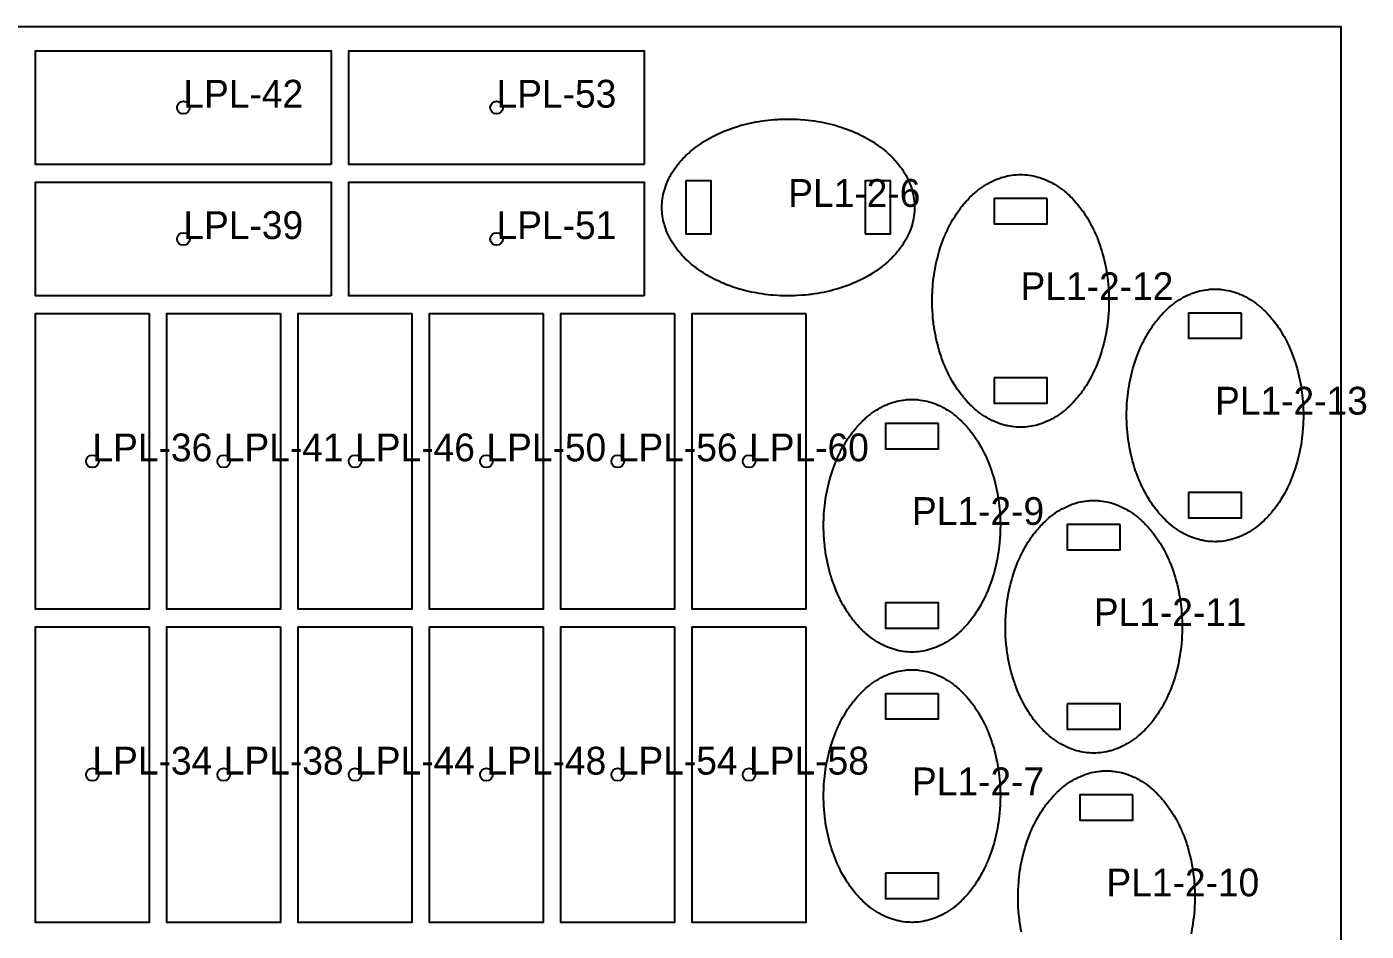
# Model space of a CAD drawing. Header units: millimetres. Extents: x 0 to 59980, y 0 to 1292.
# Drawn here: x 47979 to 49040, y 504 to 1220 of the extents above; entities that cross this region are included whole.
import ezdxf

# ---------------------------------------------------------------- set-up
doc = ezdxf.new("R2010")
doc.units = ezdxf.units.MM
for name, color, linetype in [('CUT_IN', 5, 'Continuous'), ('CUT_OUT', 1, 'Continuous'), ('DRILL', 3, 'Continuous'), ('LABEL', 7, 'Continuous'), ('SHEET', 8, 'Continuous')]:
    doc.layers.add(name, color=color, linetype=linetype)

msp = doc.modelspace()

# ---------------------------------------------------------------- linework, layer by layer
at = {"layer": 'CUT_IN'}
for points in [[(48501, 1098), (48501, 1056), (48521, 1056), (48521, 1098), (48501, 1098)], [(48643, 1056), (48663, 1056), (48663, 1098), (48643, 1098), (48643, 1056)], [(48787, 1084), (48745, 1084), (48745, 1064), (48787, 1064), (48787, 1084)], [(48941, 993.37), (48899, 993.37), (48899, 973.37), (48941, 973.37), (48941, 993.37)], [(48745, 942), (48745, 922), (48787, 922), (48787, 942), (48745, 942)], [(48701, 906), (48659, 906), (48659, 886), (48701, 886), (48701, 906)], [(48899, 851.37), (48899, 831.37), (48941, 831.37), (48941, 851.37), (48899, 851.37)], [(48845, 826), (48803, 826), (48803, 806), (48845, 806), (48845, 826)], [(48659, 764), (48659, 744), (48701, 744), (48701, 764), (48659, 764)], [(48701, 692), (48659, 692), (48659, 672), (48701, 672), (48701, 692)], [(48803, 684), (48803, 664), (48845, 664), (48845, 684), (48803, 684)], [(48855, 612), (48813, 612), (48813, 592), (48855, 592), (48855, 612)], [(48659, 550), (48659, 530), (48701, 530), (48701, 550), (48659, 550)]]:
    msp.add_lwpolyline(points, close=True, dxfattribs=at)
at = {"layer": 'CUT_OUT'}
for points in [[(48220, 1111), (47986, 1111), (47986, 1201), (48220, 1201), (48220, 1111)], [(48468, 1111), (48234, 1111), (48234, 1201), (48468, 1201), (48468, 1111)], [(48584.45, 1146.98), (48586.91, 1146.92), (48589.36, 1146.81), (48591.8, 1146.66), (48595.46, 1146.36), (48597.89, 1146.11), (48600.3, 1145.82), (48602.71, 1145.48), (48605.11, 1145.11), (48607.49, 1144.69), (48611.03, 1143.99), (48613.37, 1143.47), (48615.69, 1142.91), (48619.13, 1142), (48621.4, 1141.34), (48624.76, 1140.28), (48626.96, 1139.53), (48629.14, 1138.73), (48631.29, 1137.91), (48633.41, 1137.04), (48635.5, 1136.14), (48636.53, 1135.68), (48639.58, 1134.23), (48641.57, 1133.22), (48642.55, 1132.71), (48644.49, 1131.65), (48646.38, 1130.56), (48649.16, 1128.87), (48650.95, 1127.7), (48652.71, 1126.5), (48653.57, 1125.89), (48655.27, 1124.64), (48656.1, 1124.01), (48656.91, 1123.37), (48658.52, 1122.07), (48659.3, 1121.41), (48660.83, 1120.07), (48662.32, 1118.7), (48663.05, 1118.01), (48663.76, 1117.31), (48665.15, 1115.89), (48666.49, 1114.45), (48667.14, 1113.72), (48668.4, 1112.25), (48669.61, 1110.75), (48670.76, 1109.24), (48671.87, 1107.7), (48672.4, 1106.93), (48673.42, 1105.37), (48674.39, 1103.79), (48675.3, 1102.19), (48675.73, 1101.39), (48676.56, 1099.77), (48677.33, 1098.14), (48678.04, 1096.5), (48678.38, 1095.67), (48679, 1094.01), (48679.57, 1092.34), (48680.08, 1090.66), (48680.31, 1089.81), (48680.53, 1088.97), (48680.92, 1087.27), (48681.25, 1085.57), (48681.52, 1083.86), (48681.73, 1082.15), (48681.88, 1080.43), (48681.97, 1078.72), (48681.99, 1077.86), (48682, 1077), (48681.97, 1075.28), (48681.88, 1073.57), (48681.73, 1071.85), (48681.52, 1070.14), (48681.25, 1068.43), (48680.92, 1066.73), (48680.73, 1065.88), (48680.53, 1065.03), (48680.08, 1063.34), (48679.57, 1061.66), (48679, 1059.99), (48678.38, 1058.33), (48678.04, 1057.5), (48677.33, 1055.86), (48676.56, 1054.23), (48675.73, 1052.61), (48675.3, 1051.81), (48674.39, 1050.21), (48673.42, 1048.63), (48672.4, 1047.07), (48671.87, 1046.3), (48670.76, 1044.76), (48669.61, 1043.25), (48668.4, 1041.75), (48667.14, 1040.28), (48666.49, 1039.55), (48665.15, 1038.11), (48663.76, 1036.69), (48663.05, 1035.99), (48662.32, 1035.3), (48660.83, 1033.93), (48659.3, 1032.59), (48658.52, 1031.93), (48656.91, 1030.63), (48656.1, 1029.99), (48655.27, 1029.36), (48653.57, 1028.11), (48651.84, 1026.9), (48650.06, 1025.71), (48649.16, 1025.13), (48646.38, 1023.44), (48644.49, 1022.35), (48642.55, 1021.29), (48640.58, 1020.27), (48639.58, 1019.77), (48637.56, 1018.8), (48635.5, 1017.86), (48633.41, 1016.96), (48631.29, 1016.09), (48629.14, 1015.27), (48626.96, 1014.47), (48625.86, 1014.09), (48623.64, 1013.36), (48621.4, 1012.66), (48620.27, 1012.33), (48617.99, 1011.69), (48615.69, 1011.09), (48613.37, 1010.53), (48611.03, 1010.01), (48609.85, 1009.77), (48607.49, 1009.31), (48605.11, 1008.89), (48602.71, 1008.52), (48600.3, 1008.18), (48599.1, 1008.03), (48597.89, 1007.89), (48595.46, 1007.64), (48593.02, 1007.43), (48589.36, 1007.19), (48586.91, 1007.08), (48584.45, 1007.02), (48582, 1007), (48579.55, 1007.02), (48577.09, 1007.08), (48575.87, 1007.13), (48573.42, 1007.26), (48569.76, 1007.53), (48568.54, 1007.64), (48566.11, 1007.89), (48563.7, 1008.18), (48561.29, 1008.52), (48558.89, 1008.89), (48556.51, 1009.31), (48552.97, 1010.01), (48550.63, 1010.53), (48548.31, 1011.09), (48544.87, 1012), (48542.6, 1012.66), (48539.24, 1013.72), (48537.04, 1014.47), (48534.86, 1015.27), (48532.71, 1016.09), (48530.59, 1016.96), (48529.54, 1017.41), (48527.47, 1018.32), (48526.44, 1018.8), (48524.42, 1019.77), (48523.42, 1020.27), (48521.45, 1021.29), (48519.51, 1022.35), (48517.62, 1023.44), (48515.76, 1024.56), (48514.84, 1025.13), (48513.05, 1026.3), (48511.29, 1027.5), (48510.43, 1028.11), (48508.73, 1029.36), (48507.9, 1029.99), (48507.09, 1030.63), (48505.48, 1031.93), (48504.7, 1032.59), (48503.17, 1033.93), (48502.42, 1034.61), (48500.95, 1035.99), (48500.24, 1036.69), (48498.85, 1038.11), (48497.51, 1039.55), (48496.86, 1040.28), (48495.6, 1041.75), (48494.39, 1043.25), (48493.24, 1044.76), (48492.13, 1046.3), (48491.08, 1047.85), (48490.58, 1048.63), (48489.61, 1050.21), (48488.7, 1051.81), (48488.27, 1052.61), (48487.44, 1054.23), (48486.67, 1055.86), (48485.96, 1057.5), (48485.62, 1058.33), (48485, 1059.99), (48484.43, 1061.66), (48483.92, 1063.34), (48483.69, 1064.19), (48483.47, 1065.03), (48483.08, 1066.73), (48482.75, 1068.43), (48482.48, 1070.14), (48482.27, 1071.85), (48482.19, 1072.71), (48482.12, 1073.57), (48482.03, 1075.28), (48482, 1077), (48482.03, 1078.72), (48482.12, 1080.43), (48482.19, 1081.29), (48482.27, 1082.15), (48482.48, 1083.86), (48482.75, 1085.57), (48483.08, 1087.27), (48483.47, 1088.97), (48483.69, 1089.81), (48483.92, 1090.66), (48484.43, 1092.34), (48485, 1094.01), (48485.62, 1095.67), (48485.96, 1096.5), (48486.67, 1098.14), (48487.44, 1099.77), (48488.27, 1101.39), (48488.7, 1102.19), (48489.61, 1103.79), (48490.58, 1105.37), (48491.08, 1106.15), (48492.13, 1107.7), (48493.24, 1109.24), (48494.39, 1110.75), (48494.99, 1111.5), (48495.6, 1112.25), (48496.23, 1112.99), (48497.51, 1114.45), (48498.85, 1115.89), (48499.54, 1116.6), (48500.95, 1118.01), (48502.42, 1119.39), (48503.17, 1120.07), (48504.7, 1121.41), (48505.48, 1122.07), (48506.28, 1122.72), (48507.9, 1124.01), (48508.73, 1124.64), (48510.43, 1125.89), (48511.29, 1126.5), (48513.05, 1127.7), (48514.84, 1128.87), (48515.76, 1129.44), (48517.62, 1130.56), (48519.51, 1131.65), (48521.45, 1132.71), (48522.43, 1133.22), (48524.42, 1134.23), (48526.44, 1135.2), (48527.47, 1135.68), (48529.54, 1136.59), (48530.59, 1137.04), (48532.71, 1137.91), (48534.86, 1138.73), (48537.04, 1139.53), (48539.24, 1140.28), (48540.36, 1140.64), (48542.6, 1141.34), (48544.87, 1142), (48548.31, 1142.91), (48550.63, 1143.47), (48552.97, 1143.99), (48556.51, 1144.69), (48558.89, 1145.11), (48560.09, 1145.3), (48563.7, 1145.82), (48566.11, 1146.11), (48568.54, 1146.36), (48570.98, 1146.57), (48573.42, 1146.74), (48574.64, 1146.81), (48577.09, 1146.92), (48579.55, 1146.98), (48580.77, 1146.99), (48582, 1147), (48584.45, 1146.98)], [(48220, 1007), (47986, 1007), (47986, 1097), (48220, 1097), (48220, 1007)], [(48468, 1007), (48234, 1007), (48234, 1097), (48468, 1097), (48468, 1007)], [(48835.98, 1000.55), (48835.92, 998.09), (48835.81, 995.64), (48835.66, 993.2), (48835.36, 989.54), (48835.11, 987.11), (48834.82, 984.7), (48834.48, 982.29), (48834.11, 979.89), (48833.69, 977.51), (48832.99, 973.97), (48832.47, 971.63), (48831.91, 969.31), (48831, 965.87), (48830.34, 963.6), (48829.28, 960.24), (48828.53, 958.04), (48827.73, 955.86), (48826.91, 953.71), (48826.04, 951.59), (48825.14, 949.5), (48824.68, 948.47), (48823.23, 945.42), (48822.22, 943.43), (48821.71, 942.45), (48820.65, 940.51), (48819.56, 938.62), (48817.87, 935.84), (48816.7, 934.05), (48815.5, 932.29), (48814.89, 931.43), (48813.64, 929.73), (48813.01, 928.9), (48812.37, 928.09), (48811.07, 926.48), (48810.41, 925.7), (48809.07, 924.17), (48807.7, 922.68), (48807.01, 921.95), (48806.31, 921.24), (48804.89, 919.85), (48803.45, 918.51), (48802.72, 917.86), (48801.25, 916.6), (48799.75, 915.39), (48798.24, 914.24), (48796.7, 913.13), (48795.93, 912.6), (48794.37, 911.58), (48792.79, 910.61), (48791.19, 909.7), (48790.39, 909.27), (48788.77, 908.44), (48787.14, 907.67), (48785.5, 906.96), (48784.67, 906.62), (48783.01, 906), (48781.34, 905.43), (48779.66, 904.92), (48778.81, 904.69), (48777.97, 904.47), (48776.27, 904.08), (48774.57, 903.75), (48772.86, 903.48), (48771.15, 903.27), (48769.43, 903.12), (48767.72, 903.03), (48766.86, 903.01), (48766, 903), (48764.28, 903.03), (48762.57, 903.12), (48760.85, 903.27), (48759.14, 903.48), (48757.43, 903.75), (48755.73, 904.08), (48754.88, 904.27), (48754.03, 904.47), (48752.34, 904.92), (48750.66, 905.43), (48748.99, 906), (48747.33, 906.62), (48746.5, 906.96), (48744.86, 907.67), (48743.23, 908.44), (48741.61, 909.27), (48740.81, 909.7), (48739.21, 910.61), (48737.63, 911.58), (48736.07, 912.6), (48735.3, 913.13), (48733.76, 914.24), (48732.25, 915.39), (48730.75, 916.6), (48729.28, 917.86), (48728.55, 918.51), (48727.11, 919.85), (48725.69, 921.24), (48724.99, 921.95), (48724.3, 922.68), (48722.93, 924.17), (48721.59, 925.7), (48720.93, 926.48), (48719.63, 928.09), (48718.99, 928.9), (48718.36, 929.73), (48717.11, 931.43), (48715.9, 933.16), (48714.71, 934.94), (48714.13, 935.84), (48712.44, 938.62), (48711.35, 940.51), (48710.29, 942.45), (48709.27, 944.42), (48708.77, 945.42), (48707.8, 947.44), (48706.86, 949.5), (48705.96, 951.59), (48705.09, 953.71), (48704.27, 955.86), (48703.47, 958.04), (48703.09, 959.14), (48702.36, 961.36), (48701.66, 963.6), (48701.33, 964.73), (48700.69, 967.01), (48700.09, 969.31), (48699.53, 971.63), (48699.01, 973.97), (48698.77, 975.15), (48698.31, 977.51), (48697.89, 979.89), (48697.52, 982.29), (48697.18, 984.7), (48697.03, 985.9), (48696.89, 987.11), (48696.64, 989.54), (48696.43, 991.98), (48696.19, 995.64), (48696.08, 998.09), (48696.02, 1000.55), (48696, 1003), (48696.02, 1005.45), (48696.08, 1007.91), (48696.13, 1009.13), (48696.26, 1011.58), (48696.53, 1015.24), (48696.64, 1016.46), (48696.89, 1018.89), (48697.18, 1021.3), (48697.52, 1023.71), (48697.89, 1026.11), (48698.31, 1028.49), (48699.01, 1032.03), (48699.53, 1034.37), (48700.09, 1036.69), (48701, 1040.13), (48701.66, 1042.4), (48702.72, 1045.76), (48703.47, 1047.96), (48704.27, 1050.14), (48705.09, 1052.29), (48705.96, 1054.41), (48706.41, 1055.46), (48707.32, 1057.53), (48707.8, 1058.56), (48708.77, 1060.58), (48709.27, 1061.58), (48710.29, 1063.55), (48711.35, 1065.49), (48712.44, 1067.38), (48713.56, 1069.24), (48714.13, 1070.16), (48715.3, 1071.95), (48716.5, 1073.71), (48717.11, 1074.57), (48718.36, 1076.27), (48718.99, 1077.1), (48719.63, 1077.91), (48720.93, 1079.52), (48721.59, 1080.3), (48722.93, 1081.83), (48723.61, 1082.58), (48724.99, 1084.05), (48725.69, 1084.76), (48727.11, 1086.15), (48728.55, 1087.49), (48729.28, 1088.14), (48730.75, 1089.4), (48732.25, 1090.61), (48733.76, 1091.76), (48735.3, 1092.87), (48736.85, 1093.92), (48737.63, 1094.42), (48739.21, 1095.39), (48740.81, 1096.3), (48741.61, 1096.73), (48743.23, 1097.56), (48744.86, 1098.33), (48746.5, 1099.04), (48747.33, 1099.38), (48748.99, 1100), (48750.66, 1100.57), (48752.34, 1101.08), (48753.19, 1101.31), (48754.03, 1101.53), (48755.73, 1101.92), (48757.43, 1102.25), (48759.14, 1102.52), (48760.85, 1102.73), (48761.71, 1102.81), (48762.57, 1102.88), (48764.28, 1102.97), (48766, 1103), (48767.72, 1102.97), (48769.43, 1102.88), (48770.29, 1102.81), (48771.15, 1102.73), (48772.86, 1102.52), (48774.57, 1102.25), (48776.27, 1101.92), (48777.97, 1101.53), (48778.81, 1101.31), (48779.66, 1101.08), (48781.34, 1100.57), (48783.01, 1100), (48784.67, 1099.38), (48785.5, 1099.04), (48787.14, 1098.33), (48788.77, 1097.56), (48790.39, 1096.73), (48791.19, 1096.3), (48792.79, 1095.39), (48794.37, 1094.42), (48795.15, 1093.92), (48796.7, 1092.87), (48798.24, 1091.76), (48799.75, 1090.61), (48800.5, 1090.01), (48801.25, 1089.4), (48801.99, 1088.77), (48803.45, 1087.49), (48804.89, 1086.15), (48805.6, 1085.46), (48807.01, 1084.05), (48808.39, 1082.58), (48809.07, 1081.83), (48810.41, 1080.3), (48811.07, 1079.52), (48811.72, 1078.72), (48813.01, 1077.1), (48813.64, 1076.27), (48814.89, 1074.57), (48815.5, 1073.71), (48816.7, 1071.95), (48817.87, 1070.16), (48818.44, 1069.24), (48819.56, 1067.38), (48820.65, 1065.49), (48821.71, 1063.55), (48822.22, 1062.57), (48823.23, 1060.58), (48824.2, 1058.56), (48824.68, 1057.53), (48825.59, 1055.46), (48826.04, 1054.41), (48826.91, 1052.29), (48827.73, 1050.14), (48828.53, 1047.96), (48829.28, 1045.76), (48829.64, 1044.64), (48830.34, 1042.4), (48831, 1040.13), (48831.91, 1036.69), (48832.47, 1034.37), (48832.99, 1032.03), (48833.69, 1028.49), (48834.11, 1026.11), (48834.3, 1024.91), (48834.82, 1021.3), (48835.11, 1018.89), (48835.36, 1016.46), (48835.57, 1014.02), (48835.74, 1011.58), (48835.81, 1010.36), (48835.92, 1007.91), (48835.98, 1005.45), (48835.99, 1004.23), (48836, 1003), (48835.98, 1000.55)], [(48989.98, 909.92), (48989.92, 907.46), (48989.81, 905.01), (48989.66, 902.57), (48989.36, 898.91), (48989.11, 896.48), (48988.82, 894.07), (48988.48, 891.66), (48988.11, 889.26), (48987.69, 886.88), (48986.99, 883.34), (48986.47, 881), (48985.91, 878.68), (48985, 875.24), (48984.34, 872.97), (48983.28, 869.61), (48982.53, 867.41), (48981.73, 865.23), (48980.91, 863.08), (48980.04, 860.96), (48979.14, 858.87), (48978.68, 857.84), (48977.23, 854.79), (48976.22, 852.8), (48975.71, 851.82), (48974.65, 849.88), (48973.56, 847.99), (48971.87, 845.21), (48970.7, 843.42), (48969.5, 841.66), (48968.89, 840.8), (48967.64, 839.1), (48967.01, 838.27), (48966.37, 837.46), (48965.07, 835.85), (48964.41, 835.07), (48963.07, 833.54), (48961.7, 832.05), (48961.01, 831.32), (48960.31, 830.61), (48958.89, 829.22), (48957.45, 827.88), (48956.72, 827.23), (48955.25, 825.97), (48953.75, 824.76), (48952.24, 823.61), (48950.7, 822.5), (48949.93, 821.97), (48948.37, 820.95), (48946.79, 819.98), (48945.19, 819.07), (48944.39, 818.64), (48942.77, 817.81), (48941.14, 817.04), (48939.5, 816.33), (48938.67, 815.99), (48937.01, 815.37), (48935.34, 814.8), (48933.66, 814.29), (48932.81, 814.06), (48931.97, 813.84), (48930.27, 813.45), (48928.57, 813.12), (48926.86, 812.85), (48925.15, 812.64), (48923.43, 812.49), (48921.72, 812.4), (48920.86, 812.38), (48920, 812.37), (48918.28, 812.4), (48916.57, 812.49), (48914.85, 812.64), (48913.14, 812.85), (48911.43, 813.12), (48909.73, 813.45), (48908.88, 813.64), (48908.03, 813.84), (48906.34, 814.29), (48904.66, 814.8), (48902.99, 815.37), (48901.33, 815.99), (48900.5, 816.33), (48898.86, 817.04), (48897.23, 817.81), (48895.61, 818.64), (48894.81, 819.07), (48893.21, 819.98), (48891.63, 820.95), (48890.07, 821.97), (48889.3, 822.5), (48887.76, 823.61), (48886.25, 824.76), (48884.75, 825.97), (48883.28, 827.23), (48882.55, 827.88), (48881.11, 829.22), (48879.69, 830.61), (48878.99, 831.32), (48878.3, 832.05), (48876.93, 833.54), (48875.59, 835.07), (48874.93, 835.85), (48873.63, 837.46), (48872.99, 838.27), (48872.36, 839.1), (48871.11, 840.8), (48869.9, 842.53), (48868.71, 844.31), (48868.13, 845.21), (48866.44, 847.99), (48865.35, 849.88), (48864.29, 851.82), (48863.27, 853.79), (48862.77, 854.79), (48861.8, 856.81), (48860.86, 858.87), (48859.96, 860.96), (48859.09, 863.08), (48858.27, 865.23), (48857.47, 867.41), (48857.09, 868.51), (48856.36, 870.73), (48855.66, 872.97), (48855.33, 874.1), (48854.69, 876.38), (48854.09, 878.68), (48853.53, 881), (48853.01, 883.34), (48852.77, 884.52), (48852.31, 886.88), (48851.89, 889.26), (48851.52, 891.66), (48851.18, 894.07), (48851.03, 895.27), (48850.89, 896.48), (48850.64, 898.91), (48850.43, 901.35), (48850.19, 905.01), (48850.08, 907.46), (48850.02, 909.92), (48850, 912.37), (48850.02, 914.82), (48850.08, 917.28), (48850.13, 918.5), (48850.26, 920.95), (48850.53, 924.61), (48850.64, 925.83), (48850.89, 928.26), (48851.18, 930.67), (48851.52, 933.08), (48851.89, 935.48), (48852.31, 937.86), (48853.01, 941.4), (48853.53, 943.74), (48854.09, 946.06), (48855, 949.5), (48855.66, 951.77), (48856.72, 955.13), (48857.47, 957.33), (48858.27, 959.51), (48859.09, 961.66), (48859.96, 963.78), (48860.41, 964.83), (48861.32, 966.9), (48861.8, 967.93), (48862.77, 969.95), (48863.27, 970.95), (48864.29, 972.92), (48865.35, 974.86), (48866.44, 976.75), (48867.56, 978.61), (48868.13, 979.53), (48869.3, 981.32), (48870.5, 983.08), (48871.11, 983.94), (48872.36, 985.64), (48872.99, 986.47), (48873.63, 987.28), (48874.93, 988.89), (48875.59, 989.67), (48876.93, 991.2), (48877.61, 991.95), (48878.99, 993.42), (48879.69, 994.13), (48881.11, 995.52), (48882.55, 996.86), (48883.28, 997.51), (48884.75, 998.77), (48886.25, 999.98), (48887.76, 1001.13), (48889.3, 1002.24), (48890.85, 1003.29), (48891.63, 1003.79), (48893.21, 1004.76), (48894.81, 1005.67), (48895.61, 1006.1), (48897.23, 1006.93), (48898.86, 1007.7), (48900.5, 1008.41), (48901.33, 1008.75), (48902.99, 1009.37), (48904.66, 1009.94), (48906.34, 1010.45), (48907.19, 1010.68), (48908.03, 1010.9), (48909.73, 1011.29), (48911.43, 1011.62), (48913.14, 1011.89), (48914.85, 1012.1), (48915.71, 1012.18), (48916.57, 1012.25), (48918.28, 1012.34), (48920, 1012.37), (48921.72, 1012.34), (48923.43, 1012.25), (48924.29, 1012.18), (48925.15, 1012.1), (48926.86, 1011.89), (48928.57, 1011.62), (48930.27, 1011.29), (48931.97, 1010.9), (48932.81, 1010.68), (48933.66, 1010.45), (48935.34, 1009.94), (48937.01, 1009.37), (48938.67, 1008.75), (48939.5, 1008.41), (48941.14, 1007.7), (48942.77, 1006.93), (48944.39, 1006.1), (48945.19, 1005.67), (48946.79, 1004.76), (48948.37, 1003.79), (48949.15, 1003.29), (48950.7, 1002.24), (48952.24, 1001.13), (48953.75, 999.98), (48954.5, 999.38), (48955.25, 998.77), (48955.99, 998.14), (48957.45, 996.86), (48958.89, 995.52), (48959.6, 994.83), (48961.01, 993.42), (48962.39, 991.95), (48963.07, 991.2), (48964.41, 989.67), (48965.07, 988.89), (48965.72, 988.09), (48967.01, 986.47), (48967.64, 985.64), (48968.89, 983.94), (48969.5, 983.08), (48970.7, 981.32), (48971.87, 979.53), (48972.44, 978.61), (48973.56, 976.75), (48974.65, 974.86), (48975.71, 972.92), (48976.22, 971.94), (48977.23, 969.95), (48978.2, 967.93), (48978.68, 966.9), (48979.59, 964.83), (48980.04, 963.78), (48980.91, 961.66), (48981.73, 959.51), (48982.53, 957.33), (48983.28, 955.13), (48983.64, 954.01), (48984.34, 951.77), (48985, 949.5), (48985.91, 946.06), (48986.47, 943.74), (48986.99, 941.4), (48987.69, 937.86), (48988.11, 935.48), (48988.3, 934.28), (48988.82, 930.67), (48989.11, 928.26), (48989.36, 925.83), (48989.57, 923.39), (48989.74, 920.95), (48989.81, 919.73), (48989.92, 917.28), (48989.98, 914.82), (48989.99, 913.6), (48990, 912.37), (48989.98, 909.92)], [(48076, 993), (48076, 759), (47986, 759), (47986, 993), (48076, 993)], [(48180, 993), (48180, 759), (48090, 759), (48090, 993), (48180, 993)], [(48284, 993), (48284, 759), (48194, 759), (48194, 993), (48284, 993)], [(48388, 993), (48388, 759), (48298, 759), (48298, 993), (48388, 993)], [(48492, 993), (48492, 759), (48402, 759), (48402, 993), (48492, 993)], [(48596, 993), (48596, 759), (48506, 759), (48506, 993), (48596, 993)], [(48749.98, 822.55), (48749.92, 820.09), (48749.81, 817.64), (48749.66, 815.2), (48749.36, 811.54), (48749.11, 809.11), (48748.82, 806.7), (48748.48, 804.29), (48748.11, 801.89), (48747.69, 799.51), (48746.99, 795.97), (48746.47, 793.63), (48745.91, 791.31), (48745, 787.87), (48744.34, 785.6), (48743.28, 782.24), (48742.53, 780.04), (48741.73, 777.86), (48740.91, 775.71), (48740.04, 773.59), (48739.14, 771.5), (48738.68, 770.47), (48737.23, 767.42), (48736.22, 765.43), (48735.71, 764.45), (48734.65, 762.51), (48733.56, 760.62), (48731.87, 757.84), (48730.7, 756.05), (48729.5, 754.29), (48728.89, 753.43), (48727.64, 751.73), (48727.01, 750.9), (48726.37, 750.09), (48725.07, 748.48), (48724.41, 747.7), (48723.07, 746.17), (48721.7, 744.68), (48721.01, 743.95), (48720.31, 743.24), (48718.89, 741.85), (48717.45, 740.51), (48716.72, 739.86), (48715.25, 738.6), (48713.75, 737.39), (48712.24, 736.24), (48710.7, 735.13), (48709.93, 734.6), (48708.37, 733.58), (48706.79, 732.61), (48705.19, 731.7), (48704.39, 731.27), (48702.77, 730.44), (48701.14, 729.67), (48699.5, 728.96), (48698.67, 728.62), (48697.01, 728), (48695.34, 727.43), (48693.66, 726.92), (48692.81, 726.69), (48691.97, 726.47), (48690.27, 726.08), (48688.57, 725.75), (48686.86, 725.48), (48685.15, 725.27), (48683.43, 725.12), (48681.72, 725.03), (48680.86, 725.01), (48680, 725), (48678.28, 725.03), (48676.57, 725.12), (48674.85, 725.27), (48673.14, 725.48), (48671.43, 725.75), (48669.73, 726.08), (48668.88, 726.27), (48668.03, 726.47), (48666.34, 726.92), (48664.66, 727.43), (48662.99, 728), (48661.33, 728.62), (48660.5, 728.96), (48658.86, 729.67), (48657.23, 730.44), (48655.61, 731.27), (48654.81, 731.7), (48653.21, 732.61), (48651.63, 733.58), (48650.07, 734.6), (48649.3, 735.13), (48647.76, 736.24), (48646.25, 737.39), (48644.75, 738.6), (48643.28, 739.86), (48642.55, 740.51), (48641.11, 741.85), (48639.69, 743.24), (48638.99, 743.95), (48638.3, 744.68), (48636.93, 746.17), (48635.59, 747.7), (48634.93, 748.48), (48633.63, 750.09), (48632.99, 750.9), (48632.36, 751.73), (48631.11, 753.43), (48629.9, 755.16), (48628.71, 756.94), (48628.13, 757.84), (48626.44, 760.62), (48625.35, 762.51), (48624.29, 764.45), (48623.27, 766.42), (48622.77, 767.42), (48621.8, 769.44), (48620.86, 771.5), (48619.96, 773.59), (48619.09, 775.71), (48618.27, 777.86), (48617.47, 780.04), (48617.09, 781.14), (48616.36, 783.36), (48615.66, 785.6), (48615.33, 786.73), (48614.69, 789.01), (48614.09, 791.31), (48613.53, 793.63), (48613.01, 795.97), (48612.77, 797.15), (48612.31, 799.51), (48611.89, 801.89), (48611.52, 804.29), (48611.18, 806.7), (48611.03, 807.9), (48610.89, 809.11), (48610.64, 811.54), (48610.43, 813.98), (48610.19, 817.64), (48610.08, 820.09), (48610.02, 822.55), (48610, 825), (48610.02, 827.45), (48610.08, 829.91), (48610.13, 831.13), (48610.26, 833.58), (48610.53, 837.24), (48610.64, 838.46), (48610.89, 840.89), (48611.18, 843.3), (48611.52, 845.71), (48611.89, 848.11), (48612.31, 850.49), (48613.01, 854.03), (48613.53, 856.37), (48614.09, 858.69), (48615, 862.13), (48615.66, 864.4), (48616.72, 867.76), (48617.47, 869.96), (48618.27, 872.14), (48619.09, 874.29), (48619.96, 876.41), (48620.41, 877.46), (48621.32, 879.53), (48621.8, 880.56), (48622.77, 882.58), (48623.27, 883.58), (48624.29, 885.55), (48625.35, 887.49), (48626.44, 889.38), (48627.56, 891.24), (48628.13, 892.16), (48629.3, 893.95), (48630.5, 895.71), (48631.11, 896.57), (48632.36, 898.27), (48632.99, 899.1), (48633.63, 899.91), (48634.93, 901.52), (48635.59, 902.3), (48636.93, 903.83), (48637.61, 904.58), (48638.99, 906.05), (48639.69, 906.76), (48641.11, 908.15), (48642.55, 909.49), (48643.28, 910.14), (48644.75, 911.4), (48646.25, 912.61), (48647.76, 913.76), (48649.3, 914.87), (48650.85, 915.92), (48651.63, 916.42), (48653.21, 917.39), (48654.81, 918.3), (48655.61, 918.73), (48657.23, 919.56), (48658.86, 920.33), (48660.5, 921.04), (48661.33, 921.38), (48662.99, 922), (48664.66, 922.57), (48666.34, 923.08), (48667.19, 923.31), (48668.03, 923.53), (48669.73, 923.92), (48671.43, 924.25), (48673.14, 924.52), (48674.85, 924.73), (48675.71, 924.81), (48676.57, 924.88), (48678.28, 924.97), (48680, 925), (48681.72, 924.97), (48683.43, 924.88), (48684.29, 924.81), (48685.15, 924.73), (48686.86, 924.52), (48688.57, 924.25), (48690.27, 923.92), (48691.97, 923.53), (48692.81, 923.31), (48693.66, 923.08), (48695.34, 922.57), (48697.01, 922), (48698.67, 921.38), (48699.5, 921.04), (48701.14, 920.33), (48702.77, 919.56), (48704.39, 918.73), (48705.19, 918.3), (48706.79, 917.39), (48708.37, 916.42), (48709.15, 915.92), (48710.7, 914.87), (48712.24, 913.76), (48713.75, 912.61), (48714.5, 912.01), (48715.25, 911.4), (48715.99, 910.77), (48717.45, 909.49), (48718.89, 908.15), (48719.6, 907.46), (48721.01, 906.05), (48722.39, 904.58), (48723.07, 903.83), (48724.41, 902.3), (48725.07, 901.52), (48725.72, 900.72), (48727.01, 899.1), (48727.64, 898.27), (48728.89, 896.57), (48729.5, 895.71), (48730.7, 893.95), (48731.87, 892.16), (48732.44, 891.24), (48733.56, 889.38), (48734.65, 887.49), (48735.71, 885.55), (48736.22, 884.57), (48737.23, 882.58), (48738.2, 880.56), (48738.68, 879.53), (48739.59, 877.46), (48740.04, 876.41), (48740.91, 874.29), (48741.73, 872.14), (48742.53, 869.96), (48743.28, 867.76), (48743.64, 866.64), (48744.34, 864.4), (48745, 862.13), (48745.91, 858.69), (48746.47, 856.37), (48746.99, 854.03), (48747.69, 850.49), (48748.11, 848.11), (48748.3, 846.91), (48748.82, 843.3), (48749.11, 840.89), (48749.36, 838.46), (48749.57, 836.02), (48749.74, 833.58), (48749.81, 832.36), (48749.92, 829.91), (48749.98, 827.45), (48749.99, 826.23), (48750, 825), (48749.98, 822.55)], [(48893.98, 742.55), (48893.92, 740.09), (48893.81, 737.64), (48893.66, 735.2), (48893.36, 731.54), (48893.11, 729.11), (48892.82, 726.7), (48892.48, 724.29), (48892.11, 721.89), (48891.69, 719.51), (48890.99, 715.97), (48890.47, 713.63), (48889.91, 711.31), (48889, 707.87), (48888.34, 705.6), (48887.28, 702.24), (48886.53, 700.04), (48885.73, 697.86), (48884.91, 695.71), (48884.04, 693.59), (48883.14, 691.5), (48882.68, 690.47), (48881.23, 687.42), (48880.22, 685.43), (48879.71, 684.45), (48878.65, 682.51), (48877.56, 680.62), (48875.87, 677.84), (48874.7, 676.05), (48873.5, 674.29), (48872.89, 673.43), (48871.64, 671.73), (48871.01, 670.9), (48870.37, 670.09), (48869.07, 668.48), (48868.41, 667.7), (48867.07, 666.17), (48865.7, 664.68), (48865.01, 663.95), (48864.31, 663.24), (48862.89, 661.85), (48861.45, 660.51), (48860.72, 659.86), (48859.25, 658.6), (48857.75, 657.39), (48856.24, 656.24), (48854.7, 655.13), (48853.93, 654.6), (48852.37, 653.58), (48850.79, 652.61), (48849.19, 651.7), (48848.39, 651.27), (48846.77, 650.44), (48845.14, 649.67), (48843.5, 648.96), (48842.67, 648.62), (48841.01, 648), (48839.34, 647.43), (48837.66, 646.92), (48836.81, 646.69), (48835.97, 646.47), (48834.27, 646.08), (48832.57, 645.75), (48830.86, 645.48), (48829.15, 645.27), (48827.43, 645.12), (48825.72, 645.03), (48824.86, 645.01), (48824, 645), (48822.28, 645.03), (48820.57, 645.12), (48818.85, 645.27), (48817.14, 645.48), (48815.43, 645.75), (48813.73, 646.08), (48812.88, 646.27), (48812.03, 646.47), (48810.34, 646.92), (48808.66, 647.43), (48806.99, 648), (48805.33, 648.62), (48804.5, 648.96), (48802.86, 649.67), (48801.23, 650.44), (48799.61, 651.27), (48798.81, 651.7), (48797.21, 652.61), (48795.63, 653.58), (48794.07, 654.6), (48793.3, 655.13), (48791.76, 656.24), (48790.25, 657.39), (48788.75, 658.6), (48787.28, 659.86), (48786.55, 660.51), (48785.11, 661.85), (48783.69, 663.24), (48782.99, 663.95), (48782.3, 664.68), (48780.93, 666.17), (48779.59, 667.7), (48778.93, 668.48), (48777.63, 670.09), (48776.99, 670.9), (48776.36, 671.73), (48775.11, 673.43), (48773.9, 675.16), (48772.71, 676.94), (48772.13, 677.84), (48770.44, 680.62), (48769.35, 682.51), (48768.29, 684.45), (48767.27, 686.42), (48766.77, 687.42), (48765.8, 689.44), (48764.86, 691.5), (48763.96, 693.59), (48763.09, 695.71), (48762.27, 697.86), (48761.47, 700.04), (48761.09, 701.14), (48760.36, 703.36), (48759.66, 705.6), (48759.33, 706.73), (48758.69, 709.01), (48758.09, 711.31), (48757.53, 713.63), (48757.01, 715.97), (48756.77, 717.15), (48756.31, 719.51), (48755.89, 721.89), (48755.52, 724.29), (48755.18, 726.7), (48755.03, 727.9), (48754.89, 729.11), (48754.64, 731.54), (48754.43, 733.98), (48754.19, 737.64), (48754.08, 740.09), (48754.02, 742.55), (48754, 745), (48754.02, 747.45), (48754.08, 749.91), (48754.13, 751.13), (48754.26, 753.58), (48754.53, 757.24), (48754.64, 758.46), (48754.89, 760.89), (48755.18, 763.3), (48755.52, 765.71), (48755.89, 768.11), (48756.31, 770.49), (48757.01, 774.03), (48757.53, 776.37), (48758.09, 778.69), (48759, 782.13), (48759.66, 784.4), (48760.72, 787.76), (48761.47, 789.96), (48762.27, 792.14), (48763.09, 794.29), (48763.96, 796.41), (48764.41, 797.46), (48765.32, 799.53), (48765.8, 800.56), (48766.77, 802.58), (48767.27, 803.58), (48768.29, 805.55), (48769.35, 807.49), (48770.44, 809.38), (48771.56, 811.24), (48772.13, 812.16), (48773.3, 813.95), (48774.5, 815.71), (48775.11, 816.57), (48776.36, 818.27), (48776.99, 819.1), (48777.63, 819.91), (48778.93, 821.52), (48779.59, 822.3), (48780.93, 823.83), (48781.61, 824.58), (48782.99, 826.05), (48783.69, 826.76), (48785.11, 828.15), (48786.55, 829.49), (48787.28, 830.14), (48788.75, 831.4), (48790.25, 832.61), (48791.76, 833.76), (48793.3, 834.87), (48794.85, 835.92), (48795.63, 836.42), (48797.21, 837.39), (48798.81, 838.3), (48799.61, 838.73), (48801.23, 839.56), (48802.86, 840.33), (48804.5, 841.04), (48805.33, 841.38), (48806.99, 842), (48808.66, 842.57), (48810.34, 843.08), (48811.19, 843.31), (48812.03, 843.53), (48813.73, 843.92), (48815.43, 844.25), (48817.14, 844.52), (48818.85, 844.73), (48819.71, 844.81), (48820.57, 844.88), (48822.28, 844.97), (48824, 845), (48825.72, 844.97), (48827.43, 844.88), (48828.29, 844.81), (48829.15, 844.73), (48830.86, 844.52), (48832.57, 844.25), (48834.27, 843.92), (48835.97, 843.53), (48836.81, 843.31), (48837.66, 843.08), (48839.34, 842.57), (48841.01, 842), (48842.67, 841.38), (48843.5, 841.04), (48845.14, 840.33), (48846.77, 839.56), (48848.39, 838.73), (48849.19, 838.3), (48850.79, 837.39), (48852.37, 836.42), (48853.15, 835.92), (48854.7, 834.87), (48856.24, 833.76), (48857.75, 832.61), (48858.5, 832.01), (48859.25, 831.4), (48859.99, 830.77), (48861.45, 829.49), (48862.89, 828.15), (48863.6, 827.46), (48865.01, 826.05), (48866.39, 824.58), (48867.07, 823.83), (48868.41, 822.3), (48869.07, 821.52), (48869.72, 820.72), (48871.01, 819.1), (48871.64, 818.27), (48872.89, 816.57), (48873.5, 815.71), (48874.7, 813.95), (48875.87, 812.16), (48876.44, 811.24), (48877.56, 809.38), (48878.65, 807.49), (48879.71, 805.55), (48880.22, 804.57), (48881.23, 802.58), (48882.2, 800.56), (48882.68, 799.53), (48883.59, 797.46), (48884.04, 796.41), (48884.91, 794.29), (48885.73, 792.14), (48886.53, 789.96), (48887.28, 787.76), (48887.64, 786.64), (48888.34, 784.4), (48889, 782.13), (48889.91, 778.69), (48890.47, 776.37), (48890.99, 774.03), (48891.69, 770.49), (48892.11, 768.11), (48892.3, 766.91), (48892.82, 763.3), (48893.11, 760.89), (48893.36, 758.46), (48893.57, 756.02), (48893.74, 753.58), (48893.81, 752.36), (48893.92, 749.91), (48893.98, 747.45), (48893.99, 746.23), (48894, 745), (48893.98, 742.55)], [(48076, 745), (48076, 511), (47986, 511), (47986, 745), (48076, 745)], [(48180, 745), (48180, 511), (48090, 511), (48090, 745), (48180, 745)], [(48284, 745), (48284, 511), (48194, 511), (48194, 745), (48284, 745)], [(48388, 745), (48388, 511), (48298, 511), (48298, 745), (48388, 745)], [(48492, 745), (48492, 511), (48402, 511), (48402, 745), (48492, 745)], [(48596, 745), (48596, 511), (48506, 511), (48506, 745), (48596, 745)], [(48749.98, 608.55), (48749.92, 606.09), (48749.81, 603.64), (48749.66, 601.2), (48749.36, 597.54), (48749.11, 595.11), (48748.82, 592.7), (48748.48, 590.29), (48748.11, 587.89), (48747.69, 585.51), (48746.99, 581.97), (48746.47, 579.63), (48745.91, 577.31), (48745, 573.87), (48744.34, 571.6), (48743.28, 568.24), (48742.53, 566.04), (48741.73, 563.86), (48740.91, 561.71), (48740.04, 559.59), (48739.14, 557.5), (48738.68, 556.47), (48737.23, 553.42), (48736.22, 551.43), (48735.71, 550.45), (48734.65, 548.51), (48733.56, 546.62), (48731.87, 543.84), (48730.7, 542.05), (48729.5, 540.29), (48728.89, 539.43), (48727.64, 537.73), (48727.01, 536.9), (48726.37, 536.09), (48725.07, 534.48), (48724.41, 533.7), (48723.07, 532.17), (48721.7, 530.68), (48721.01, 529.95), (48720.31, 529.24), (48718.89, 527.85), (48717.45, 526.51), (48716.72, 525.86), (48715.25, 524.6), (48713.75, 523.39), (48712.24, 522.24), (48710.7, 521.13), (48709.93, 520.6), (48708.37, 519.58), (48706.79, 518.61), (48705.19, 517.7), (48704.39, 517.27), (48702.77, 516.44), (48701.14, 515.67), (48699.5, 514.96), (48698.67, 514.62), (48697.01, 514), (48695.34, 513.43), (48693.66, 512.92), (48692.81, 512.69), (48691.97, 512.47), (48690.27, 512.08), (48688.57, 511.75), (48686.86, 511.48), (48685.15, 511.27), (48683.43, 511.12), (48681.72, 511.03), (48680.86, 511.01), (48680, 511), (48678.28, 511.03), (48676.57, 511.12), (48674.85, 511.27), (48673.14, 511.48), (48671.43, 511.75), (48669.73, 512.08), (48668.88, 512.27), (48668.03, 512.47), (48666.34, 512.92), (48664.66, 513.43), (48662.99, 514), (48661.33, 514.62), (48660.5, 514.96), (48658.86, 515.67), (48657.23, 516.44), (48655.61, 517.27), (48654.81, 517.7), (48653.21, 518.61), (48651.63, 519.58), (48650.07, 520.6), (48649.3, 521.13), (48647.76, 522.24), (48646.25, 523.39), (48644.75, 524.6), (48643.28, 525.86), (48642.55, 526.51), (48641.11, 527.85), (48639.69, 529.24), (48638.99, 529.95), (48638.3, 530.68), (48636.93, 532.17), (48635.59, 533.7), (48634.93, 534.48), (48633.63, 536.09), (48632.99, 536.9), (48632.36, 537.73), (48631.11, 539.43), (48629.9, 541.16), (48628.71, 542.94), (48628.13, 543.84), (48626.44, 546.62), (48625.35, 548.51), (48624.29, 550.45), (48623.27, 552.42), (48622.77, 553.42), (48621.8, 555.44), (48620.86, 557.5), (48619.96, 559.59), (48619.09, 561.71), (48618.27, 563.86), (48617.47, 566.04), (48617.09, 567.14), (48616.36, 569.36), (48615.66, 571.6), (48615.33, 572.73), (48614.69, 575.01), (48614.09, 577.31), (48613.53, 579.63), (48613.01, 581.97), (48612.77, 583.15), (48612.31, 585.51), (48611.89, 587.89), (48611.52, 590.29), (48611.18, 592.7), (48611.03, 593.9), (48610.89, 595.11), (48610.64, 597.54), (48610.43, 599.98), (48610.19, 603.64), (48610.08, 606.09), (48610.02, 608.55), (48610, 611), (48610.02, 613.45), (48610.08, 615.91), (48610.13, 617.13), (48610.26, 619.58), (48610.53, 623.24), (48610.64, 624.46), (48610.89, 626.89), (48611.18, 629.3), (48611.52, 631.71), (48611.89, 634.11), (48612.31, 636.49), (48613.01, 640.03), (48613.53, 642.37), (48614.09, 644.69), (48615, 648.13), (48615.66, 650.4), (48616.72, 653.76), (48617.47, 655.96), (48618.27, 658.14), (48619.09, 660.29), (48619.96, 662.41), (48620.41, 663.46), (48621.32, 665.53), (48621.8, 666.56), (48622.77, 668.58), (48623.27, 669.58), (48624.29, 671.55), (48625.35, 673.49), (48626.44, 675.38), (48627.56, 677.24), (48628.13, 678.16), (48629.3, 679.95), (48630.5, 681.71), (48631.11, 682.57), (48632.36, 684.27), (48632.99, 685.1), (48633.63, 685.91), (48634.93, 687.52), (48635.59, 688.3), (48636.93, 689.83), (48637.61, 690.58), (48638.99, 692.05), (48639.69, 692.76), (48641.11, 694.15), (48642.55, 695.49), (48643.28, 696.14), (48644.75, 697.4), (48646.25, 698.61), (48647.76, 699.76), (48649.3, 700.87), (48650.85, 701.92), (48651.63, 702.42), (48653.21, 703.39), (48654.81, 704.3), (48655.61, 704.73), (48657.23, 705.56), (48658.86, 706.33), (48660.5, 707.04), (48661.33, 707.38), (48662.99, 708), (48664.66, 708.57), (48666.34, 709.08), (48667.19, 709.31), (48668.03, 709.53), (48669.73, 709.92), (48671.43, 710.25), (48673.14, 710.52), (48674.85, 710.73), (48675.71, 710.81), (48676.57, 710.88), (48678.28, 710.97), (48680, 711), (48681.72, 710.97), (48683.43, 710.88), (48684.29, 710.81), (48685.15, 710.73), (48686.86, 710.52), (48688.57, 710.25), (48690.27, 709.92), (48691.97, 709.53), (48692.81, 709.31), (48693.66, 709.08), (48695.34, 708.57), (48697.01, 708), (48698.67, 707.38), (48699.5, 707.04), (48701.14, 706.33), (48702.77, 705.56), (48704.39, 704.73), (48705.19, 704.3), (48706.79, 703.39), (48708.37, 702.42), (48709.15, 701.92), (48710.7, 700.87), (48712.24, 699.76), (48713.75, 698.61), (48714.5, 698.01), (48715.25, 697.4), (48715.99, 696.77), (48717.45, 695.49), (48718.89, 694.15), (48719.6, 693.46), (48721.01, 692.05), (48722.39, 690.58), (48723.07, 689.83), (48724.41, 688.3), (48725.07, 687.52), (48725.72, 686.72), (48727.01, 685.1), (48727.64, 684.27), (48728.89, 682.57), (48729.5, 681.71), (48730.7, 679.95), (48731.87, 678.16), (48732.44, 677.24), (48733.56, 675.38), (48734.65, 673.49), (48735.71, 671.55), (48736.22, 670.57), (48737.23, 668.58), (48738.2, 666.56), (48738.68, 665.53), (48739.59, 663.46), (48740.04, 662.41), (48740.91, 660.29), (48741.73, 658.14), (48742.53, 655.96), (48743.28, 653.76), (48743.64, 652.64), (48744.34, 650.4), (48745, 648.13), (48745.91, 644.69), (48746.47, 642.37), (48746.99, 640.03), (48747.69, 636.49), (48748.11, 634.11), (48748.3, 632.91), (48748.82, 629.3), (48749.11, 626.89), (48749.36, 624.46), (48749.57, 622.02), (48749.74, 619.58), (48749.81, 618.36), (48749.92, 615.91), (48749.98, 613.45), (48749.99, 612.23), (48750, 611), (48749.98, 608.55)]]:
    msp.add_lwpolyline(points, close=True, dxfattribs=at)
msp.add_lwpolyline([(48766.77, 503.15), (48766.31, 505.51), (48765.89, 507.89), (48765.52, 510.29), (48765.18, 512.7), (48765.03, 513.9), (48764.89, 515.11), (48764.64, 517.54), (48764.43, 519.98), (48764.19, 523.64), (48764.08, 526.09), (48764.02, 528.55), (48764, 531), (48764.02, 533.45), (48764.08, 535.91), (48764.13, 537.13), (48764.26, 539.58), (48764.53, 543.24), (48764.64, 544.46), (48764.89, 546.89), (48765.18, 549.3), (48765.52, 551.71), (48765.89, 554.11), (48766.31, 556.49), (48767.01, 560.03), (48767.53, 562.37), (48768.09, 564.69), (48769, 568.13), (48769.66, 570.4), (48770.72, 573.76), (48771.47, 575.96), (48772.27, 578.14), (48773.09, 580.29), (48773.96, 582.41), (48774.41, 583.46), (48775.32, 585.53), (48775.8, 586.56), (48776.77, 588.58), (48777.27, 589.58), (48778.29, 591.55), (48779.35, 593.49), (48780.44, 595.38), (48781.56, 597.24), (48782.13, 598.16), (48783.3, 599.95), (48784.5, 601.71), (48785.11, 602.57), (48786.36, 604.27), (48786.99, 605.1), (48787.63, 605.91), (48788.93, 607.52), (48789.59, 608.3), (48790.93, 609.83), (48791.61, 610.58), (48792.99, 612.05), (48793.69, 612.76), (48795.11, 614.15), (48796.55, 615.49), (48797.28, 616.14), (48798.75, 617.4), (48800.25, 618.61), (48801.76, 619.76), (48803.3, 620.87), (48804.85, 621.92), (48805.63, 622.42), (48807.21, 623.39), (48808.81, 624.3), (48809.61, 624.73), (48811.23, 625.56), (48812.86, 626.33), (48814.5, 627.04), (48815.33, 627.38), (48816.99, 628), (48818.66, 628.57), (48820.34, 629.08), (48821.19, 629.31), (48822.03, 629.53), (48823.73, 629.92), (48825.43, 630.25), (48827.14, 630.52), (48828.85, 630.73), (48829.71, 630.81), (48830.57, 630.88), (48832.28, 630.97), (48834, 631), (48835.72, 630.97), (48837.43, 630.88), (48838.29, 630.81), (48839.15, 630.73), (48840.86, 630.52), (48842.57, 630.25), (48844.27, 629.92), (48845.97, 629.53), (48846.81, 629.31), (48847.66, 629.08), (48849.34, 628.57), (48851.01, 628), (48852.67, 627.38), (48853.5, 627.04), (48855.14, 626.33), (48856.77, 625.56), (48858.39, 624.73), (48859.19, 624.3), (48860.79, 623.39), (48862.37, 622.42), (48863.15, 621.92), (48864.7, 620.87), (48866.24, 619.76), (48867.75, 618.61), (48868.5, 618.01), (48869.25, 617.4), (48869.99, 616.77), (48871.45, 615.49), (48872.89, 614.15), (48873.6, 613.46), (48875.01, 612.05), (48876.39, 610.58), (48877.07, 609.83), (48878.41, 608.3), (48879.07, 607.52), (48879.72, 606.72), (48881.01, 605.1), (48881.64, 604.27), (48882.89, 602.57), (48883.5, 601.71), (48884.7, 599.95), (48885.87, 598.16), (48886.44, 597.24), (48887.56, 595.38), (48888.65, 593.49), (48889.71, 591.55), (48890.22, 590.57), (48891.23, 588.58), (48892.2, 586.56), (48892.68, 585.53), (48893.59, 583.46), (48894.04, 582.41), (48894.91, 580.29), (48895.73, 578.14), (48896.53, 575.96), (48897.28, 573.76), (48897.64, 572.64), (48898.34, 570.4), (48899, 568.13), (48899.91, 564.69), (48900.47, 562.37), (48900.99, 560.03), (48901.69, 556.49), (48902.11, 554.11), (48902.3, 552.91), (48902.82, 549.3), (48903.11, 546.89), (48903.36, 544.46), (48903.57, 542.02), (48903.74, 539.58), (48903.81, 538.36), (48903.92, 535.91), (48903.98, 533.45), (48903.99, 532.23), (48904, 531), (48903.98, 528.55), (48903.98, 528.55), (48903.92, 526.09), (48903.81, 523.64), (48903.66, 521.2), (48903.36, 517.54), (48903.11, 515.11), (48902.82, 512.7), (48902.48, 510.29), (48902.11, 507.89), (48901.69, 505.51), (48900.99, 501.97)], dxfattribs=at)
at = {"layer": 'DRILL'}
for centre in [(48103, 1156), (48351, 1156), (48103, 1052), (48351, 1052), (48031, 876), (48135, 876), (48239, 876), (48343, 876), (48447, 876), (48551, 876), (48031, 628), (48135, 628), (48239, 628), (48343, 628), (48447, 628), (48551, 628)]:
    msp.add_circle(centre, 5, dxfattribs=at)
at = {"layer": 'SHEET'}
msp.add_lwpolyline([(46580, 0), (49020, 0), (49020, 1220), (46580, 1220)], close=True, dxfattribs=at)

# ---------------------------------------------------------------- texts
at = {"layer": 'LABEL'}
for s, p in [('LPL-42', (48103, 1156)), ('LPL-53', (48351, 1156)), ('PL1-2-6', (48582, 1077.43)), ('LPL-39', (48103, 1052)), ('LPL-51', (48351, 1052)), ('PL1-2-12', (48766, 1003.62)), ('PL1-2-13', (48920, 912.98)), ('LPL-36', (48031, 876)), ('LPL-41', (48135, 876)), ('LPL-46', (48239, 876)), ('LPL-50', (48343, 876)), ('LPL-56', (48447, 876)), ('LPL-60', (48551, 876)), ('PL1-2-9', (48680, 825.62)), ('PL1-2-11', (48824, 745.62)), ('LPL-34', (48031, 628)), ('LPL-38', (48135, 628)), ('LPL-44', (48239, 628)), ('LPL-48', (48343, 628)), ('LPL-54', (48447, 628)), ('LPL-58', (48551, 628)), ('PL1-2-7', (48680, 611.62)), ('PL1-2-10', (48834, 531.62))]:
    msp.add_text(s, height=22, dxfattribs=at).set_placement(p)

doc.saveas('drawing.dxf')
